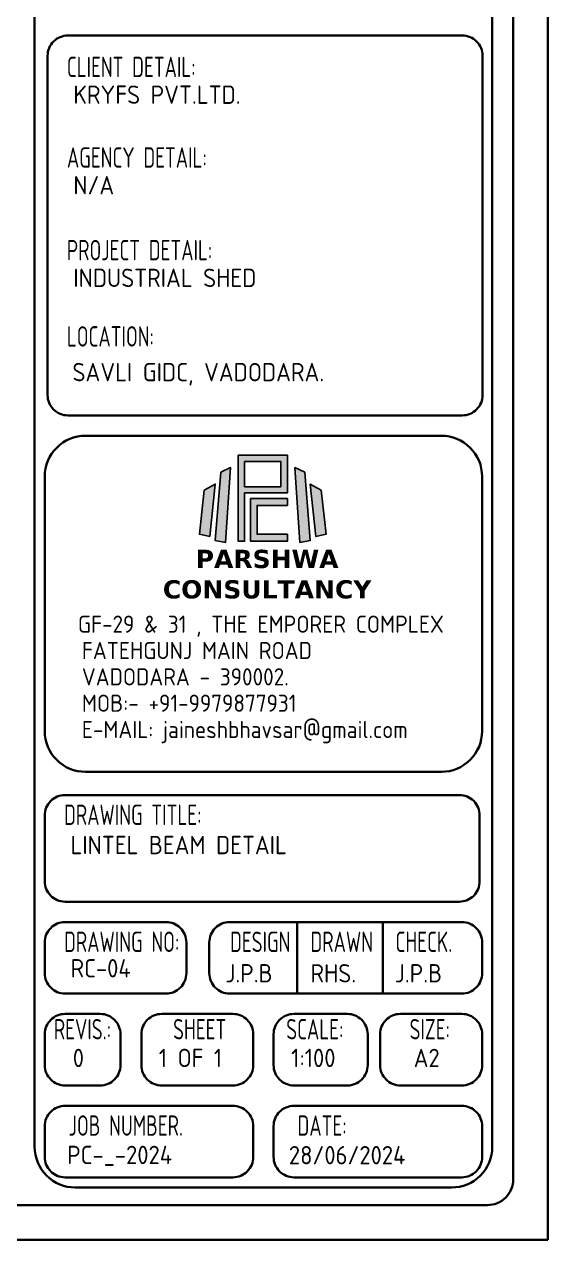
# Model space of a CAD drawing. Header units: inches. Extents: x -605 to 2991212, y -2872845 to 0.
# Drawn here: x 2651311 to 2671847, y -2513696 to -2466069 of the extents above; entities that cross this region are included whole.
import ezdxf

# ---------------------------------------------------------------- set-up
doc = ezdxf.new("R2010")
doc.units = ezdxf.units.IN
doc.header["$LTSCALE"] = 600
doc.header["$MEASUREMENT"] = 0
doc.layers.add('rSHEET', color=2, linetype='Continuous', lineweight=30)
doc.styles.get("Standard").update_dxf_attribs({"font": 'arial.ttf'})
doc.styles.add('TEXT3', font='geniso.shx')
doc.styles.add('TEXT3 0.75NA', font='geniso.shx', dxfattribs={"width": 0.75})

# ---------------------------------------------------------------- blocks, each defined once
blk = doc.blocks.new('Q')
at = {"linetype": 'Continuous', "ltscale": 0.5}
h = blk.add_hatch(color=152, dxfattribs=at)
h.dxf.hatch_style = 1
h.paths.add_polyline_path([(9.79, 19.18), (9.79, 9.76), (10.5, 9.76), (10.5, 15.05), (15.19, 15.05), (15.19, 19.18)])
h.paths.add_polyline_path([(10.5, 18.5), (10.5, 15.72), (14.45, 15.72), (14.45, 18.5)], flags=16)
h = blk.add_hatch(color=10, dxfattribs=at)
h.dxf.hatch_style = 1
h.paths.add_polyline_path([(7.87, 17.31), (7.27, 9.83), (8.41, 9.62), (8.96, 17.82)])
h.paths.add_polyline_path([(17.1, 17.31), (17.7, 9.83), (16.56, 9.62), (16.01, 17.82)])
h = blk.add_hatch(color=152, dxfattribs=at)
h.dxf.hatch_style = 1
h.paths.add_polyline_path([(6.07, 15.37), (5.53, 10.52), (6.67, 10.29), (7.27, 16.02)])
h.paths.add_polyline_path([(18.9, 15.37), (19.44, 10.52), (18.3, 10.29), (17.7, 16.02)])
h = blk.add_hatch(color=152, dxfattribs=at)
h.dxf.hatch_style = 1
h.paths.add_polyline_path([(11.15, 14.43), (11.15, 9.76), (15.19, 9.76), (15.19, 10.52), (11.87, 10.52), (11.87, 13.69), (15.19, 13.69), (15.19, 14.43)])
at = {"color": 152, "linetype": 'Continuous'}
for points in [[(9.79, 19.18), (9.79, 9.76), (10.5, 9.76), (10.5, 15.05), (15.19, 15.05), (15.19, 19.18), (9.79, 19.18)], [(10.5, 18.5), (10.5, 15.72), (14.45, 15.72), (14.45, 18.5), (10.5, 18.5)], [(6.07, 15.37), (5.53, 10.52), (6.67, 10.29), (7.27, 16.02), (6.07, 15.37)], [(18.9, 15.37), (19.44, 10.52), (18.3, 10.29), (17.7, 16.02), (18.9, 15.37)], [(11.15, 14.43), (11.15, 9.76), (15.19, 9.76), (15.19, 10.52), (11.87, 10.52), (11.87, 13.69), (15.19, 13.69), (15.19, 14.43), (11.15, 14.43)]]:
    blk.add_lwpolyline(points, dxfattribs=at)
at = {"color": 10, "linetype": 'Continuous'}
for points in [[(7.87, 17.31), (7.27, 9.83), (8.41, 9.62), (8.96, 17.82), (7.87, 17.31)], [(17.1, 17.31), (17.7, 9.83), (16.56, 9.62), (16.01, 17.82), (17.1, 17.31)]]:
    blk.add_lwpolyline(points, dxfattribs=at)
at = {"linetype": 'Continuous', "insert": (1.32, 8.82), "char_height": 2, "attachment_point": 1}
blk.add_mtext_dynamic_manual_height_columns('\\pxqc;{\\fVerdana|b1|i0|c0|p34;\\C152;PARSHWA\\PCONSULTANCY }', width=23.282, gutter_width=1, heights=[6.3], dxfattribs=at)

msp = doc.modelspace()

# ---------------------------------------------------------------- linework, layer by layer
at = {"layer": 'rSHEET'}
for p, q in [((2662018.9, -2501248.5), (2662018.9, -2504051.1)), ((2665376.3, -2501248.5), (2665376.3, -2504051.1))]:
    msp.add_line(p, q, dxfattribs=at)
msp.add_lwpolyline([(2671847, -2513696), (2671847, -2371473.7), (2571285.6, -2371473.7), (2571285.6, -2513696)], close=True, dxfattribs=at)
for points in [[(2670495, -2511325.7), (2670495, -2373844.1, 0.4142136), (2669479.1, -2372828.2), (2573653.4, -2372828.2, 0.4142136), (2572637.6, -2373844.1), (2572637.6, -2511325.7, 0.4142136), (2573653.4, -2512341.5), (2669479.1, -2512341.5, 0.4142136)], [(2651715, -2442562.1), (2669671.8, -2442562.1), (2669671.8, -2510055.4, -0.4142136), (2668075.6, -2511651.5), (2653311.2, -2511651.5, -0.4142136), (2651715, -2510055.4)], [(2668492.9, -2481395.2), (2653023.7, -2481395.2, -0.4142136), (2652225.6, -2480597.1), (2652225.6, -2467304, -0.4142136), (2653023.7, -2466505.9), (2668492.9, -2466505.9, -0.4142136), (2669291, -2467304), (2669291, -2480597.1, -0.4142136)], [(2653710.2, -2482193.3), (2667676.6, -2482193.3, -0.4142136), (2669272.7, -2483789.4), (2669272.7, -2493765.4, -0.4142136), (2667676.6, -2495361.5), (2653710.2, -2495361.5, -0.4142136), (2652114, -2493765.4), (2652114, -2483789.4, -0.4142136)], [(2668378, -2500450.4), (2652912.1, -2500450.4, -0.4142136), (2652114, -2499652.4), (2652114, -2497068.8, -0.4142136), (2652912.1, -2496270.8), (2668378, -2496270.8, -0.4142136), (2669176.1, -2497068.8), (2669176.1, -2499652.4, -0.4142136)], [(2656870.9, -2504051.1), (2652912.1, -2504051.1, -0.4142136), (2652114, -2503253.1), (2652114, -2502046.6, -0.4142136), (2652912.1, -2501248.5), (2656870.9, -2501248.5, -0.4142136), (2657669, -2502046.6), (2657669, -2503253.1, -0.4142136)], [(2668474.6, -2504051.1), (2659367.3, -2504051.1, -0.4142136), (2658569.3, -2503253.1), (2658569.3, -2502046.6, -0.4142136), (2659367.3, -2501248.5), (2668474.6, -2501248.5, -0.4142136), (2669272.7, -2502046.6), (2669272.7, -2503253.1, -0.4142136)], [(2652912.1, -2504849.2), (2654285.2, -2504849.2, -0.4142136), (2655083.3, -2505647.3), (2655083.3, -2506853.7, -0.4142136), (2654285.2, -2507651.8), (2652912.1, -2507651.8, -0.4142136), (2652114, -2506853.7), (2652114, -2505647.3, -0.4142136)], [(2656701.7, -2504849.2), (2659496.3, -2504849.2, -0.4142136), (2660294.3, -2505647.3), (2660294.3, -2506853.7, -0.4142136), (2659496.3, -2507651.8), (2656701.7, -2507651.8, -0.4142136), (2655903.6, -2506853.7), (2655903.6, -2505647.3, -0.4142136)], [(2661890.5, -2504849.2), (2663985.4, -2504849.2, -0.4142136), (2664783.5, -2505647.3), (2664783.5, -2506853.7, -0.4142136), (2663985.4, -2507651.8), (2661890.5, -2507651.8, -0.4142136), (2661092.4, -2506853.7), (2661092.4, -2505647.3, -0.4142136)], [(2666069, -2504849.2), (2668474.6, -2504849.2, -0.4142136), (2669272.7, -2505647.3), (2669272.7, -2506853.7, -0.4142136), (2668474.6, -2507651.8), (2666069, -2507651.8, -0.4142136), (2665271, -2506853.7), (2665271, -2505647.3, -0.4142136)], [(2659496.3, -2511252.5), (2652912.1, -2511252.5, -0.4142136), (2652114, -2510454.4), (2652114, -2509248, -0.4142136), (2652912.1, -2508449.9), (2659496.3, -2508449.9, -0.4142136), (2660294.3, -2509248), (2660294.3, -2510454.4, -0.4142136)], [(2668474.6, -2511252.5), (2661890.5, -2511252.5, -0.4142136), (2661092.4, -2510454.4), (2661092.4, -2509248, -0.4142136), (2661890.5, -2508449.9), (2668474.6, -2508449.9, -0.4142136), (2669272.7, -2509248), (2669272.7, -2510454.4, -0.4142136)]]:
    msp.add_lwpolyline(points, format="xyb", close=True, dxfattribs=at)

# ---------------------------------------------------------------- block references
at = {"linetype": 'Continuous', "xscale": 357.6196611876754, "yscale": 357.6196611876754, "zscale": 357.6196611876754}
msp.add_blockref('Q', (2656202.1, -2489814.8), dxfattribs=at)

# ---------------------------------------------------------------- texts
at = {"layer": 'rSHEET', "style": 'TEXT3 0.75NA', "width": 0.75}
for s, height, p in [('CLIENT DETAIL:', 798.078, (2652982.9, -2468138.2)), ('AGENCY DETAIL:', 798.078, (2652982.9, -2471685.8)), ('PROJECT DETAIL:', 798.078, (2652982.9, -2475317)), ('LOCATION:', 798.08, (2652982.9, -2478697.7)), ('DRAWING TITLE:', 798.078, (2652871.4, -2497443.9)), ('DRAWING NO:', 798.078, (2652871.4, -2502421.7)), ('DESIGN', 798.08, (2659384.9, -2502421.7)), ('DRAWN', 798.08, (2662538.9, -2502421.7)), ('CHECK.', 798.08, (2665875.9, -2502421.7)), ('REVIS.:', 798.08, (2652471.6, -2505846.8)), ('SHEET', 798.08, (2657150.5, -2505846.8)), ('SCALE:', 798.08, (2661590.3, -2505846.8)), ('SIZE:', 798.08, (2666428.2, -2505846.8)), ('JOB NUMBER.', 798.078, (2653051.8, -2509623.1)), ('DATE:', 798.08, (2662030.2, -2509623.1))]:
    msp.add_text(s, height=height, dxfattribs=at).set_placement(p)
at = {"layer": 'rSHEET', "style": 'TEXT3'}
for s, height, p in [('KRYFS PVT.LTD.', 718.27, (2653237.2, -2469185.4)), ('N/A', 718.27, (2653237.2, -2472733.1)), ('INDUSTRIAL SHED', 718.27, (2653237.2, -2476364.2)), ('SAVLI GIDC, VADODARA.', 718.27, (2653202.6, -2480058.5)), ('LINTEL BEAM DETAIL', 718.27, (2653125.6, -2498589.6)), ('RC-04', 718.27, (2653125.6, -2503418.1)), ('J.P.B', 718.27, (2659200.1, -2503615.7)), ('RHS.', 718.27, (2662538.3, -2503615.7)), ('J.P.B', 718.27, (2665850.8, -2503615.7)), ('0', 718.3, (2653212.5, -2506932.7)), ('1 OF 1', 718.27, (2656588.7, -2506932.7)), ('1:100', 718.27, (2661781.2, -2506932.7)), ('A2', 718.27, (2666589.3, -2506932.7)), ('PC-_-2024', 718.27, (2652991, -2510733.5)), ('28/06/2024', 718.27, (2661690.8, -2510743.3))]:
    msp.add_text(s, height=height, dxfattribs=at).set_placement(p)
at = {"layer": 'rSHEET', "lineweight": 13, "style": 'TEXT3'}
for s, p in [('GF-29 & 31 , THE EMPORER COMPLEX', (2653415.8, -2489911.9)), ('FATEHGUNJ MAIN ROAD', (2653570.6, -2490944)), ('VADODARA - 390002.', (2653570.6, -2491976.2)), ('MOB:- +91-9979877931', (2653570.6, -2493008.3)), ('E-MAIL: jaineshbhavsar@gmail.com', (2653570.6, -2494040.5))]:
    msp.add_text(s, height=672.427, dxfattribs=at).set_placement(p)

doc.saveas('drawing.dxf')
